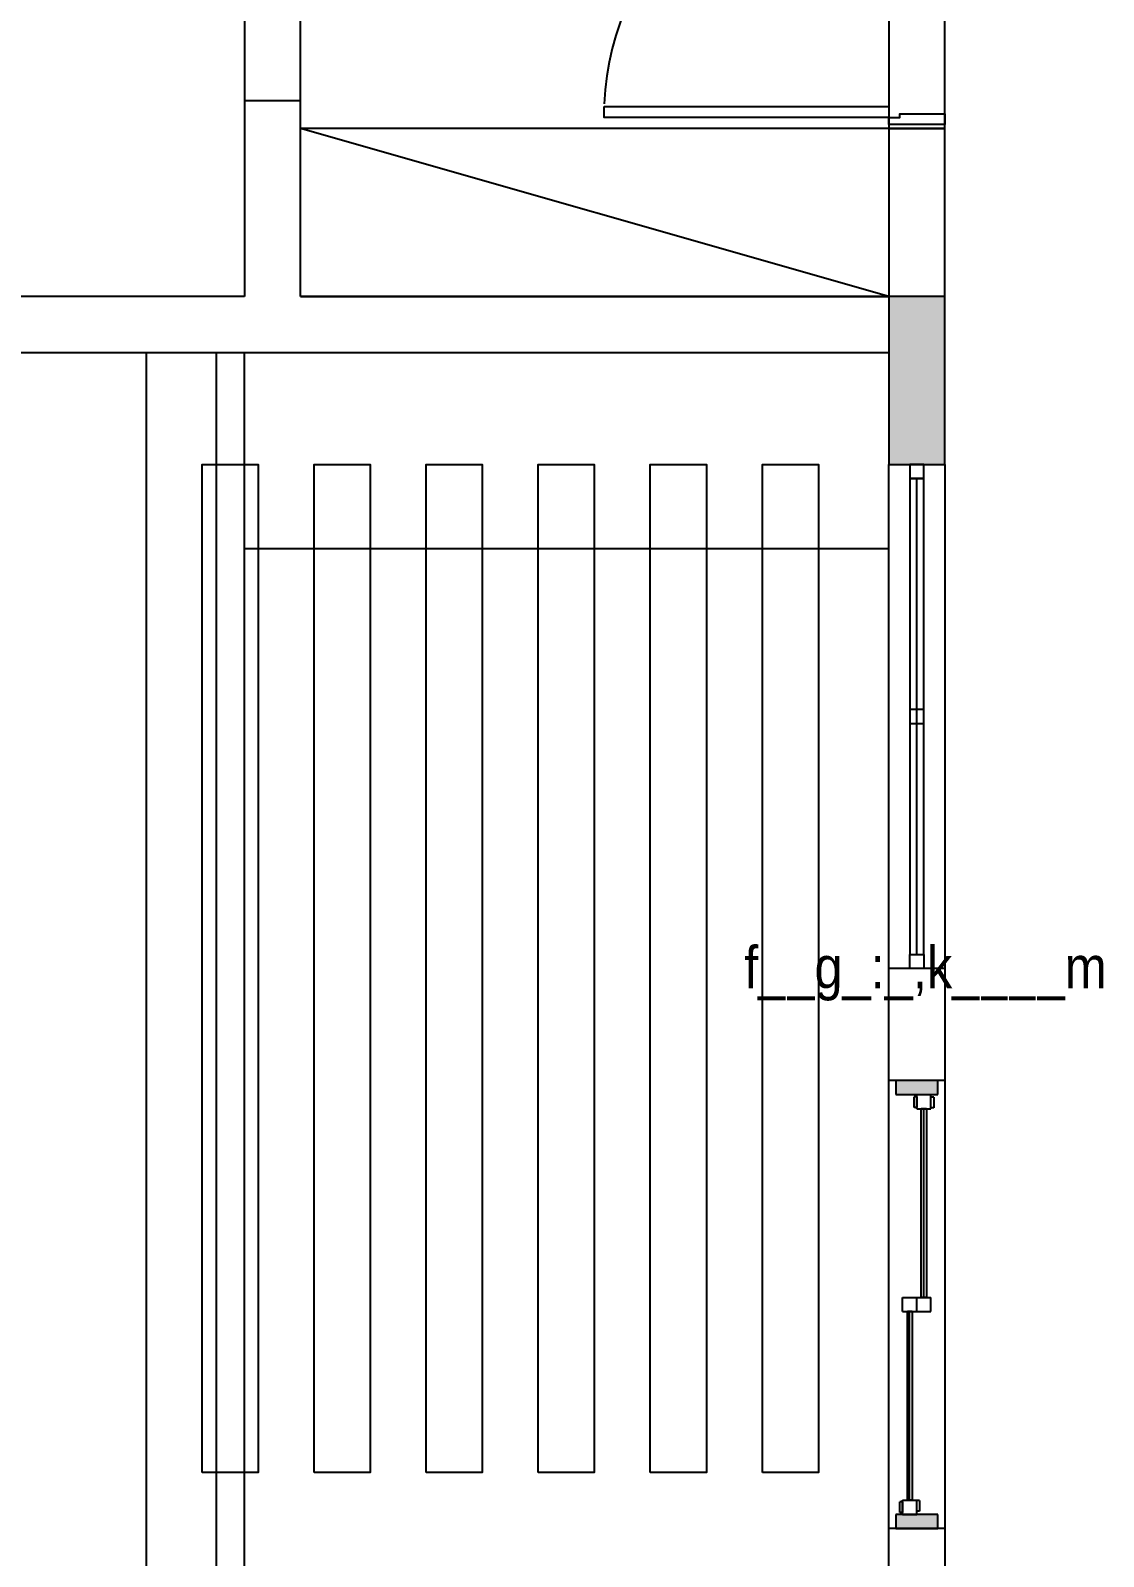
# Model space of a CAD drawing. Header units: metres. Extents: x -658 to -58, y -713 to -118.
# Drawn here: x -224.07 to -220.24, y -200.85 to -195.4 of the extents above; entities that cross this region are included whole.
import ezdxf

# ---------------------------------------------------------------- set-up
doc = ezdxf.new("R2010")
doc.units = ezdxf.units.M
doc.header["$LTSCALE"] = 100
doc.layers.add('plan', color=8, linetype='Continuous')
doc.styles.add('style12', font='xarab.shx')

# ---------------------------------------------------------------- blocks, each defined once
blk = doc.blocks.new('Double_-_Sliding_Glass_door_17381 - 68_ x 80_-5615983-الدور الاول')
blk.add_hatch(color=256).paths.add_polyline_path([(-0.9136, 0.1012), (-0.8636, 0.1012), (-0.8636, 0.2512), (-0.9136, 0.2512)], flags=0)
at = {"extrusion": (0, 0, -1)}
blk.add_hatch(color=256, dxfattribs=at).paths.add_polyline_path([(-0.6364, 0.1012), (-0.6864, 0.1012), (-0.6864, 0.2512), (-0.6364, 0.2512)], flags=0)
for p, q in [((-0.8636, 0.2512), (-0.9136, 0.2512)), ((-0.9136, 0.2512), (-0.9136, 0.1012)), ((-0.8636, 0.1012), (-0.8636, 0.2512)), ((-0.8636, 0.227), (-0.8636, 0.1762)), ((-0.8636, 0.227), (-0.8128, 0.227)), ((-0.8565, 0.2361), (-0.8184, 0.2361)), ((-0.8565, 0.227), (-0.8565, 0.2361)), ((-0.8184, 0.227), (-0.8565, 0.227)), ((-0.8184, 0.227), (-0.8184, 0.2361)), ((-0.8128, 0.227), (-0.8128, 0.1762)), ((-0.139, 0.227), (-0.139, 0.1762)), ((-0.139, 0.227), (-0.0882, 0.227)), ((-0.0882, 0.227), (-0.0882, 0.1762)), ((-0.8636, 0.1762), (-0.8128, 0.1762)), ((-0.8517, 0.1762), (-0.8136, 0.1762)), ((-0.8517, 0.1659), (-0.8517, 0.1762)), ((-0.8136, 0.1659), (-0.8517, 0.1659)), ((-0.8136, 0.1659), (-0.8136, 0.1762)), ((-0.8128, 0.2096), (-0.139, 0.2096)), ((-0.8128, 0.1926), (-0.8128, 0.2096)), ((-0.8128, 0.2016), (-0.139, 0.2016)), ((-0.139, 0.1926), (-0.8128, 0.1926)), ((-0.139, 0.1926), (-0.139, 0.2096)), ((-0.139, 0.1762), (-0.139, 0.1254)), ((-0.139, 0.1762), (-0.0882, 0.1762)), ((-0.139, 0.1762), (-0.0882, 0.1762)), ((-0.0882, 0.1762), (-0.0882, 0.1254)), ((0.5856, 0.1762), (0.5856, 0.1254)), ((0.5856, 0.1762), (0.6364, 0.1762)), ((0.5904, 0.1854), (0.6285, 0.1854)), ((0.5904, 0.1762), (0.5904, 0.1854)), ((0.6285, 0.1762), (0.5904, 0.1762)), ((0.6285, 0.1762), (0.6285, 0.1854)), ((0.6364, 0.1762), (0.6364, 0.1254)), ((-0.139, 0.1254), (-0.0882, 0.1254)), ((-0.0882, 0.1608), (0.5856, 0.1608)), ((-0.0882, 0.1409), (-0.0882, 0.1608)), ((-0.0882, 0.1508), (0.5856, 0.1508)), ((0.5856, 0.1409), (-0.0882, 0.1409)), ((0.5856, 0.1409), (0.5856, 0.1608)), ((0.5856, 0.1254), (0.6364, 0.1254)), ((0.5888, 0.1254), (0.6269, 0.1254)), ((0.5888, 0.1157), (0.5888, 0.1254)), ((0.6269, 0.1157), (0.5888, 0.1157)), ((0.6269, 0.1157), (0.6269, 0.1254)), ((-0.9136, 0.1012), (-0.8636, 0.1012))]:
    blk.add_line(p, q)
for p, q in [((0.6864, 0.2512), (0.6364, 0.2512)), ((0.6364, 0.2512), (0.6364, 0.1012)), ((0.6864, 0.1012), (0.6864, 0.2512)), ((0.6364, 0.1012), (0.6864, 0.1012))]:
    blk.add_line(p, q, dxfattribs=at)
blk = doc.blocks.new('*U103')
for points in [[(79, 1116), (79, 100), (39, 100), (39, 1116)], [(0, -100), (14, -100), (14, 100), (0, 100)], [(1100, -100), (1086, -100), (1086, 100), (1100, 100)]]:
    blk.add_lwpolyline(points, close=True)
at = {"ltscale": 0.25}
for points in [[(1100, 100), (0, 100)], [(0, -100), (1100, -100)]]:
    blk.add_lwpolyline(points, dxfattribs=at)
at = {"flags": 128}
for points in [[(14, -100), (14, 100), (14, 100), (39, 100), (39, 60), (52, 60), (52, -100)], [(1086, -100), (1086, 100), (1086, 100), (1061, 100), (1061, 60), (1048, 60), (1048, -100), (1086, -100)]]:
    blk.add_lwpolyline(points, close=True, dxfattribs=at)
at = {"ltscale": 0.25}
blk.add_arc((38, 94.6), 1023.1, 0.4032, 87.1892, dxfattribs=at)
blk = doc.blocks.new('*U111')
blk.add_line((1.75, 0), (0.05, 0))
for points in [[(0.05, 0.025), (0, 0.025), (0, -0.025), (0.05, -0.025)], [(1.75, -0.025), (1.75, 0.025), (0.05, 0.025), (0.05, -0.025)], [(1.75, 0.025), (1.8, 0.025), (1.8, -0.025), (1.75, -0.025)]]:
    blk.add_lwpolyline(points, close=True)
blk = doc.blocks.new('RWEFRWEFRWE')
h = blk.add_hatch(color=256)
h.dxf.hatch_style = 1
h.paths.add_polyline_path([(-221.0055, -179.0532), (-220.8055, -179.0532), (-220.8055, -178.4532), (-221.0055, -178.4532)])
blk.add_lwpolyline([(-221.0055, -179.0532), (-220.8055, -179.0532), (-220.8055, -178.4532), (-221.0055, -178.4532)], close=True)
blk = doc.blocks.new('A$Cb06f5615')
at = {"layer": 'plan', "ltscale": 0.5}
for p, q in [((-35.1035, 16.6095), (-35.1035, 15.6095)), ((-34.9035, 15.6095), (-34.9035, 16.6095)), ((-35.4548, 14.7095), (-35.4548, 10.3095))]:
    blk.add_line(p, q, dxfattribs=at)
at = {"layer": 'plan'}
for p, q in [((-35.1035, 15.6095), (-35.1035, 14.9095)), ((-35.1035, 15.6095), (-34.9035, 15.6095)), ((-34.9035, 14.9095), (-34.9035, 15.6095)), ((-32.8035, 15.5095), (-34.9035, 15.5095)), ((-32.8035, 14.9095), (-34.9035, 15.5095)), ((-32.6035, 15.5095), (-32.8035, 15.5095)), ((-32.8035, 15.5095), (-32.8035, 14.9095)), ((-32.6035, 14.3095), (-32.6035, 15.5095)), ((-35.1035, 14.9095), (-36.2035, 14.9095)), ((-32.8035, 14.9095), (-34.9035, 14.9095)), ((-34.9034, 14.9095), (-32.8035, 14.9096)), ((-36.2035, 14.7095), (-32.8035, 14.7095)), ((-35.2035, 10.3095), (-35.2035, 14.7095)), ((-35.1035, 10.3095), (-35.1035, 14.7095)), ((-32.8035, 14.7095), (-32.8035, 14.3095)), ((-32.8035, 12.5095), (-32.8035, 14.3095)), ((-32.8035, 14.3095), (-32.6035, 14.3095)), ((-32.6035, 14.3095), (-32.6035, 12.5095)), ((-35.1035, 14.0095), (-32.8035, 14.0095)), ((-32.8035, 12.1095), (-32.8035, 12.5095)), ((-32.6035, 12.5095), (-32.8035, 12.5095)), ((-32.6035, 12.5095), (-32.6035, 12.1095)), ((-32.8035, 10.5095), (-32.8035, 12.1095)), ((-32.6035, 12.1095), (-32.8035, 12.1095)), ((-32.6035, 12.1095), (-32.6035, 10.5095)), ((-32.8035, 10.3095), (-32.8035, 10.5095)), ((-32.6035, 10.5095), (-32.8035, 10.5095)), ((-32.6035, 10.5095), (-32.6035, 10.3095))]:
    blk.add_line(p, q, dxfattribs=at)
at = {"layer": 'plan', "ltscale": 0.5}
for points in [[(-35.2548, 10.7095), (-35.2548, 14.3095), (-35.0548, 14.3095), (-35.0548, 10.7095)], [(-34.8548, 10.7095), (-34.8548, 14.3095), (-34.6548, 14.3095), (-34.6548, 10.7095)], [(-34.4548, 10.7095), (-34.4548, 14.3095), (-34.2548, 14.3095), (-34.2548, 10.7095)], [(-34.0548, 10.7095), (-34.0548, 14.3095), (-33.8548, 14.3095), (-33.8548, 10.7095)], [(-33.6548, 10.7095), (-33.6548, 14.3095), (-33.4548, 14.3095), (-33.4548, 10.7095)], [(-33.2548, 10.7095), (-33.2548, 14.3095), (-33.0548, 14.3095), (-33.0548, 10.7095)]]:
    blk.add_lwpolyline(points, close=True, dxfattribs=at)
at = {"layer": 'plan'}
blk.add_lwpolyline([(-32.6785, 13.3845), (-32.6785, 13.4345), (-32.7285, 13.4345), (-32.7285, 13.3845)], close=True, dxfattribs=at)
blk.add_blockref('RWEFRWEFRWE', (188.202, 193.3627), dxfattribs=at)
at = {"layer": 'plan', "xscale": 0.001, "yscale": 0.001, "zscale": 0.001, "rotation": 89.99999999999997}
blk.add_blockref('*U103', (-32.7035, 15.5095), dxfattribs=at)
at = {"layer": 'plan'}
for name, p, rotation in [('*U111', (-32.7035, 14.3095), 270), ('Double_-_Sliding_Glass_door_17381 - 68_ x 80_-5615983-الدور الاول', (-32.5273, 11.4231), 89.99999999999997)]:
    blk.add_blockref(name, p, dxfattribs=dict(at, rotation=rotation))
at = {"layer": 'plan', "style": 'style12', "width": 0.9}
blk.add_text('f__g_:_,k____m', height=0.15, dxfattribs=at).set_placement((-33.3197, 12.439))

msp = doc.modelspace()

# ---------------------------------------------------------------- block references
at = {"layer": 'plan'}
msp.add_blockref('A$Cb06f5615', (-188.202, -211.2557), dxfattribs=at)

doc.saveas('drawing.dxf')
